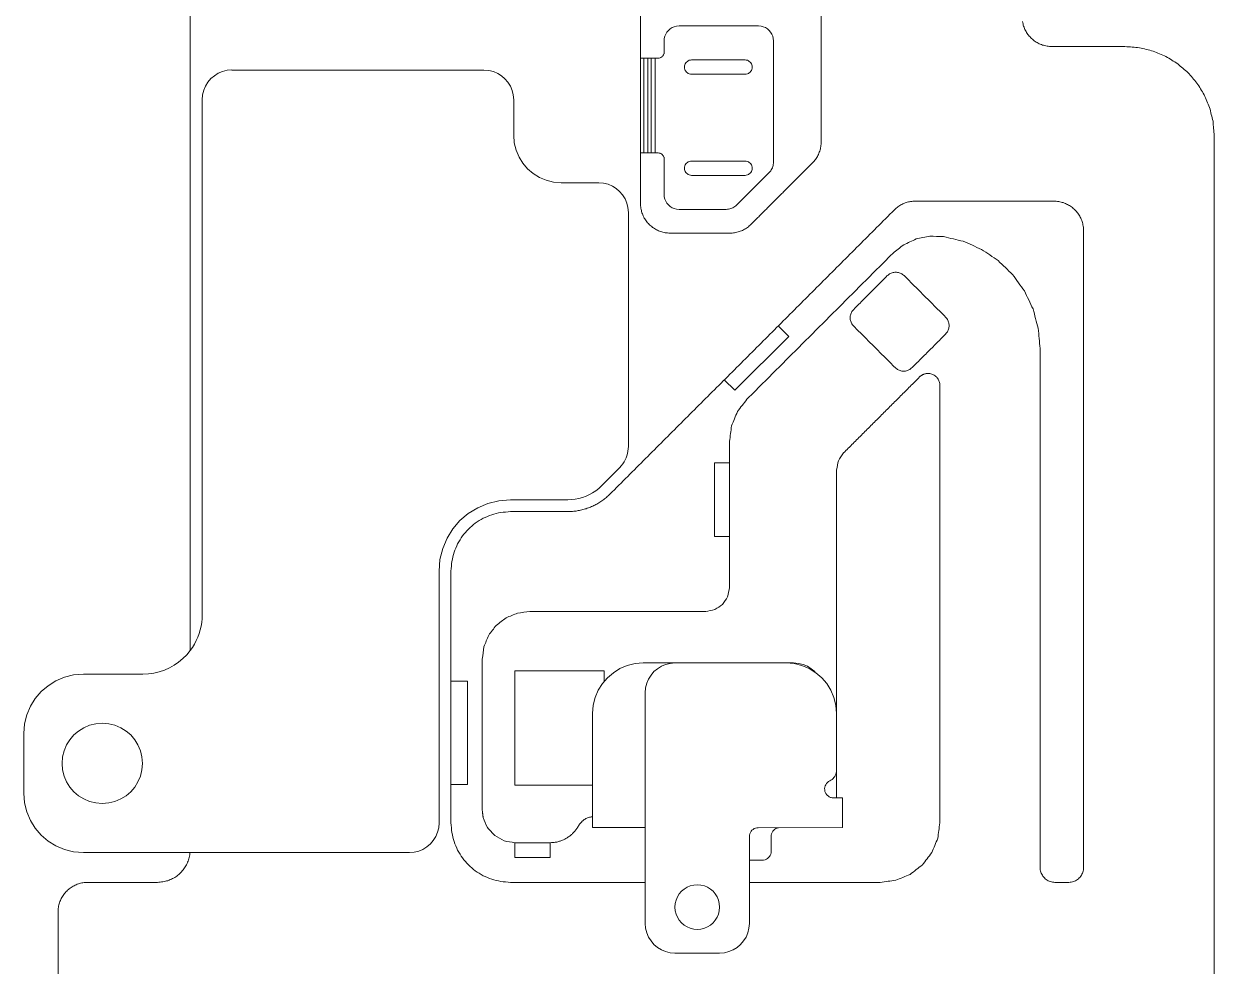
# Model space of a CAD drawing. Header units: millimetres. Extents: x 1863 to 2194, y 977 to 1295.
# Drawn here: x 2016.64 to 2036.65, y 1217.48 to 1233.33 of the extents above; entities that cross this region are included whole.
import ezdxf

# ---------------------------------------------------------------- set-up
doc = ezdxf.new("R2010")
doc.units = ezdxf.units.MM
doc.layers.add('2', color=7, linetype='Continuous', true_color=0xffffff)

msp = doc.modelspace()

# ---------------------------------------------------------------- linework, layer by layer
at = {"layer": '2', "color": 35, "linetype": 'Continuous', "lineweight": 18}
for p, q in [((2027.507, 1233.242), (2027.539, 1233.263)), ((2027.539, 1233.263), (2027.575, 1233.278)), ((2027.575, 1233.278), (2027.614, 1233.287)), ((2027.614, 1233.287), (2027.655, 1233.291)), ((2027.655, 1233.291), (2028.994, 1233.291)), ((2028.994, 1233.291), (2029.034, 1233.287)), ((2029.034, 1233.287), (2029.072, 1233.278)), ((2029.072, 1233.278), (2029.108, 1233.263)), ((2029.108, 1233.263), (2029.141, 1233.242)), ((2027.404, 1233.041), (2027.407, 1233.081)), ((2027.407, 1233.081), (2027.417, 1233.12)), ((2027.417, 1233.12), (2027.432, 1233.155)), ((2027.432, 1233.155), (2027.452, 1233.188)), ((2027.452, 1233.188), (2027.477, 1233.217)), ((2027.477, 1233.217), (2027.507, 1233.242)), ((2029.141, 1233.242), (2029.17, 1233.217)), ((2029.17, 1233.217), (2029.195, 1233.188)), ((2029.195, 1233.188), (2029.215, 1233.155)), ((2029.215, 1233.155), (2029.23, 1233.12)), ((2029.23, 1233.12), (2029.24, 1233.081)), ((2029.24, 1233.081), (2029.243, 1233.041)), ((2027.404, 1232.82), (2027.404, 1233.041)), ((2029.243, 1233.041), (2029.243, 1231.002)), ((2027.006, 1232.75), (2027.305, 1232.75)), ((2027.066, 1231.155), (2027.066, 1232.75)), ((2027.133, 1232.75), (2027.133, 1231.155)), ((2027.186, 1231.155), (2027.186, 1232.75)), ((2027.253, 1232.75), (2027.253, 1231.155)), ((2027.321, 1232.752), (2027.305, 1232.75)), ((2027.337, 1232.755), (2027.321, 1232.752)), ((2027.351, 1232.762), (2027.337, 1232.755)), ((2027.364, 1232.77), (2027.351, 1232.762)), ((2027.375, 1232.78), (2027.364, 1232.77)), ((2027.385, 1232.791), (2027.375, 1232.78)), ((2027.393, 1232.804), (2027.385, 1232.791)), ((2027.399, 1232.82), (2027.393, 1232.804)), ((2027.769, 1232.67), (2027.759, 1232.654)), ((2027.781, 1232.684), (2027.769, 1232.67)), ((2027.795, 1232.696), (2027.781, 1232.684)), ((2027.811, 1232.705), (2027.795, 1232.696)), ((2027.828, 1232.713), (2027.811, 1232.705)), ((2027.846, 1232.717), (2027.828, 1232.713)), ((2027.866, 1232.719), (2027.846, 1232.717)), ((2028.766, 1232.719), (2027.866, 1232.719)), ((2028.786, 1232.717), (2028.766, 1232.719)), ((2028.804, 1232.713), (2028.786, 1232.717)), ((2028.821, 1232.705), (2028.804, 1232.713)), ((2028.837, 1232.696), (2028.821, 1232.705)), ((2028.851, 1232.684), (2028.837, 1232.696)), ((2028.863, 1232.67), (2028.851, 1232.684)), ((2028.872, 1232.654), (2028.863, 1232.67)), ((2019.843, 1232.455), (2019.908, 1232.496)), ((2019.98, 1232.526), (2019.908, 1232.496)), ((2020.057, 1232.545), (2019.98, 1232.526)), ((2020.057, 1232.545), (2020.137, 1232.551)), ((2020.137, 1232.55), (2024.376, 1232.55)), ((2024.376, 1232.55), (2024.457, 1232.543)), ((2024.534, 1232.524), (2024.457, 1232.543)), ((2024.606, 1232.494), (2024.534, 1232.524)), ((2024.671, 1232.453), (2024.606, 1232.494)), ((2027.747, 1232.618), (2027.746, 1232.599)), ((2027.746, 1232.599), (2027.747, 1232.579)), ((2027.752, 1232.637), (2027.747, 1232.618)), ((2027.747, 1232.579), (2027.752, 1232.561)), ((2027.759, 1232.654), (2027.752, 1232.637)), ((2027.752, 1232.561), (2027.759, 1232.544)), ((2027.759, 1232.544), (2027.769, 1232.528)), ((2027.769, 1232.528), (2027.781, 1232.514)), ((2027.781, 1232.514), (2027.795, 1232.502)), ((2027.795, 1232.502), (2027.811, 1232.492)), ((2027.811, 1232.492), (2027.828, 1232.485)), ((2027.828, 1232.485), (2027.846, 1232.48)), ((2027.846, 1232.48), (2027.866, 1232.479)), ((2027.866, 1232.479), (2028.766, 1232.479)), ((2028.766, 1232.479), (2028.786, 1232.48)), ((2028.786, 1232.48), (2028.804, 1232.485)), ((2028.804, 1232.485), (2028.821, 1232.492)), ((2028.821, 1232.492), (2028.837, 1232.502)), ((2028.837, 1232.502), (2028.851, 1232.514)), ((2028.851, 1232.514), (2028.863, 1232.528)), ((2028.863, 1232.528), (2028.872, 1232.544)), ((2028.879, 1232.637), (2028.872, 1232.654)), ((2028.872, 1232.544), (2028.879, 1232.561)), ((2028.884, 1232.618), (2028.879, 1232.637)), ((2028.879, 1232.561), (2028.884, 1232.579)), ((2028.885, 1232.599), (2028.884, 1232.618)), ((2028.884, 1232.579), (2028.885, 1232.599)), ((2019.664, 1232.209), (2019.694, 1232.281)), ((2019.735, 1232.346), (2019.694, 1232.281)), ((2019.735, 1232.346), (2019.785, 1232.405)), ((2019.785, 1232.405), (2019.843, 1232.455)), ((2024.729, 1232.404), (2024.671, 1232.453)), ((2024.729, 1232.404), (2024.779, 1232.345)), ((2024.779, 1232.345), (2024.82, 1232.28)), ((2024.82, 1232.28), (2024.85, 1232.208)), ((2019.645, 1232.132), (2019.639, 1232.05)), ((2019.664, 1232.209), (2019.645, 1232.132)), ((2024.869, 1232.131), (2024.85, 1232.208)), ((2024.869, 1232.131), (2024.876, 1232.05)), ((2019.639, 1223.39), (2019.639, 1232.05)), ((2024.878, 1232.05), (2024.878, 1231.455)), ((2024.876, 1231.455), (2024.886, 1231.325)), ((2024.917, 1231.202), (2024.886, 1231.325)), ((2024.917, 1231.202), (2024.965, 1231.087)), ((2025.03, 1230.983), (2024.965, 1231.087)), ((2027.305, 1231.155), (2027.006, 1231.155)), ((2027.305, 1231.155), (2027.321, 1231.154)), ((2027.321, 1231.154), (2027.337, 1231.15)), ((2027.337, 1231.15), (2027.351, 1231.144)), ((2027.351, 1231.144), (2027.364, 1231.136)), ((2027.364, 1231.136), (2027.375, 1231.126)), ((2027.375, 1231.126), (2027.385, 1231.114)), ((2027.385, 1231.114), (2027.393, 1231.101)), ((2027.393, 1231.101), (2027.4, 1231.085)), ((2027.404, 1230.456), (2027.404, 1231.086)), ((2025.03, 1230.983), (2025.11, 1230.889)), ((2025.11, 1230.889), (2025.203, 1230.81)), ((2027.746, 1230.898), (2027.747, 1230.918)), ((2027.747, 1230.879), (2027.746, 1230.898)), ((2027.747, 1230.918), (2027.752, 1230.937)), ((2027.752, 1230.861), (2027.747, 1230.879)), ((2027.752, 1230.937), (2027.759, 1230.954)), ((2027.759, 1230.843), (2027.752, 1230.861)), ((2027.759, 1230.954), (2027.769, 1230.97)), ((2027.769, 1230.97), (2027.781, 1230.984)), ((2027.781, 1230.984), (2027.795, 1230.996)), ((2027.795, 1230.996), (2027.811, 1231.006)), ((2027.811, 1231.006), (2027.828, 1231.013)), ((2027.828, 1231.013), (2027.846, 1231.017)), ((2027.846, 1231.017), (2027.866, 1231.019)), ((2027.866, 1231.018), (2028.766, 1231.018)), ((2028.766, 1231.019), (2028.786, 1231.017)), ((2028.786, 1231.017), (2028.804, 1231.013)), ((2028.804, 1231.013), (2028.821, 1231.006)), ((2028.821, 1231.006), (2028.837, 1230.996)), ((2028.837, 1230.996), (2028.851, 1230.984)), ((2028.851, 1230.984), (2028.863, 1230.97)), ((2028.863, 1230.97), (2028.872, 1230.954)), ((2028.872, 1230.954), (2028.879, 1230.937)), ((2028.879, 1230.861), (2028.872, 1230.843)), ((2028.879, 1230.937), (2028.884, 1230.918)), ((2028.884, 1230.879), (2028.879, 1230.861)), ((2028.884, 1230.918), (2028.885, 1230.898)), ((2028.885, 1230.898), (2028.884, 1230.879)), ((2029.206, 1230.871), (2029.196, 1230.855)), ((2029.216, 1230.888), (2029.206, 1230.871)), ((2029.224, 1230.906), (2029.216, 1230.888)), ((2029.231, 1230.925), (2029.224, 1230.906)), ((2029.236, 1230.943), (2029.231, 1230.925)), ((2029.24, 1230.963), (2029.236, 1230.943)), ((2029.242, 1230.982), (2029.24, 1230.963)), ((2029.243, 1231.002), (2029.242, 1230.982)), ((2025.308, 1230.745), (2025.203, 1230.81)), ((2025.308, 1230.745), (2025.423, 1230.696)), ((2025.546, 1230.666), (2025.423, 1230.696)), ((2025.546, 1230.666), (2025.676, 1230.655)), ((2027.769, 1230.828), (2027.759, 1230.843)), ((2027.781, 1230.814), (2027.769, 1230.828)), ((2027.795, 1230.802), (2027.781, 1230.814)), ((2027.811, 1230.792), (2027.795, 1230.802)), ((2027.828, 1230.785), (2027.811, 1230.792)), ((2027.846, 1230.78), (2027.828, 1230.785)), ((2027.866, 1230.778), (2027.846, 1230.78)), ((2028.766, 1230.778), (2027.866, 1230.778)), ((2029.17, 1230.825), (2028.626, 1230.28)), ((2028.786, 1230.78), (2028.766, 1230.778)), ((2028.804, 1230.785), (2028.786, 1230.78)), ((2028.821, 1230.792), (2028.804, 1230.785)), ((2028.837, 1230.802), (2028.821, 1230.792)), ((2028.851, 1230.814), (2028.837, 1230.802)), ((2028.863, 1230.828), (2028.851, 1230.814)), ((2028.872, 1230.843), (2028.863, 1230.828)), ((2029.184, 1230.839), (2029.17, 1230.825)), ((2029.196, 1230.855), (2029.184, 1230.839)), ((2026.305, 1230.655), (2025.676, 1230.655)), ((2026.305, 1230.655), (2026.386, 1230.649)), ((2026.386, 1230.649), (2026.462, 1230.63)), ((2026.534, 1230.599), (2026.462, 1230.63)), ((2026.534, 1230.599), (2026.599, 1230.559)), ((2026.657, 1230.509), (2026.599, 1230.559)), ((2026.657, 1230.509), (2026.707, 1230.45)), ((2027.407, 1230.416), (2027.404, 1230.456)), ((2026.748, 1230.385), (2026.707, 1230.45)), ((2026.748, 1230.385), (2026.778, 1230.313)), ((2026.778, 1230.313), (2026.797, 1230.236)), ((2027.417, 1230.378), (2027.407, 1230.416)), ((2027.432, 1230.342), (2027.417, 1230.378)), ((2027.452, 1230.309), (2027.432, 1230.342)), ((2027.477, 1230.28), (2027.452, 1230.309)), ((2027.507, 1230.255), (2027.477, 1230.28)), ((2028.611, 1230.267), (2028.596, 1230.255)), ((2028.626, 1230.28), (2028.611, 1230.267)), ((2026.803, 1230.154), (2026.797, 1230.236)), ((2026.803, 1230.154), (2026.803, 1226.218)), ((2027.539, 1230.235), (2027.507, 1230.255)), ((2027.575, 1230.22), (2027.539, 1230.235)), ((2027.614, 1230.21), (2027.575, 1230.22)), ((2027.655, 1230.207), (2027.614, 1230.21)), ((2028.449, 1230.207), (2027.655, 1230.207)), ((2028.468, 1230.208), (2028.449, 1230.207)), ((2028.488, 1230.21), (2028.468, 1230.208)), ((2028.507, 1230.214), (2028.488, 1230.21)), ((2028.526, 1230.22), (2028.507, 1230.214)), ((2028.545, 1230.226), (2028.526, 1230.22)), ((2028.562, 1230.234), (2028.545, 1230.226)), ((2028.579, 1230.244), (2028.562, 1230.234)), ((2028.596, 1230.255), (2028.579, 1230.244)), ((2028.593, 1227.164), (2029.499, 1228.069)), ((2029.499, 1228.069), (2029.323, 1228.246)), ((2028.416, 1227.34), (2028.593, 1227.164)), ((2026.779, 1226.064), (2026.766, 1226.027)), ((2026.79, 1226.101), (2026.779, 1226.064)), ((2026.79, 1226.101), (2026.797, 1226.14)), ((2026.802, 1226.179), (2026.797, 1226.14)), ((2026.802, 1226.179), (2026.803, 1226.218)), ((2026.659, 1225.864), (2026.352, 1225.557)), ((2026.684, 1225.894), (2026.658, 1225.866)), ((2026.709, 1225.925), (2026.684, 1225.894)), ((2026.731, 1225.958), (2026.709, 1225.925)), ((2026.75, 1225.992), (2026.731, 1225.958)), ((2026.766, 1226.027), (2026.75, 1225.992)), ((2028.253, 1224.706), (2028.253, 1225.945)), ((2028.253, 1225.945), (2028.504, 1225.945)), ((2026.254, 1225.475), (2026.202, 1225.441)), ((2026.254, 1225.475), (2026.304, 1225.514)), ((2026.304, 1225.514), (2026.351, 1225.558)), ((2024.442, 1225.262), (2024.27, 1225.189)), ((2024.442, 1225.262), (2024.627, 1225.307)), ((2024.627, 1225.307), (2024.822, 1225.323)), ((2025.786, 1225.324), (2024.822, 1225.324)), ((2025.848, 1225.326), (2025.786, 1225.323)), ((2025.848, 1225.326), (2025.91, 1225.333)), ((2025.91, 1225.333), (2025.972, 1225.345)), ((2026.032, 1225.362), (2025.972, 1225.345)), ((2026.091, 1225.384), (2026.032, 1225.362)), ((2026.091, 1225.384), (2026.148, 1225.41)), ((2026.202, 1225.441), (2026.148, 1225.41)), ((2023.972, 1224.972), (2024.112, 1225.092)), ((2024.27, 1225.189), (2024.112, 1225.092)), ((2023.852, 1224.832), (2023.972, 1224.972)), ((2023.754, 1224.675), (2023.682, 1224.502)), ((2023.754, 1224.675), (2023.852, 1224.832)), ((2028.504, 1224.706), (2028.253, 1224.706)), ((2023.636, 1224.318), (2023.682, 1224.502)), ((2023.636, 1224.318), (2023.62, 1224.123)), ((2023.62, 1219.889), (2023.62, 1224.123)), ((2019.63, 1223.261), (2019.62, 1223.197)), ((2019.636, 1223.325), (2019.63, 1223.261)), ((2019.639, 1223.39), (2019.636, 1223.325)), ((2019.587, 1223.073), (2019.565, 1223.012)), ((2019.605, 1223.134), (2019.587, 1223.073)), ((2019.62, 1223.197), (2019.605, 1223.134)), ((2019.509, 1222.896), (2019.475, 1222.841)), ((2019.539, 1222.954), (2019.509, 1222.896)), ((2019.565, 1223.012), (2019.539, 1222.954)), ((2019.378, 1222.716), (2019.313, 1222.651)), ((2019.438, 1222.788), (2019.378, 1222.716)), ((2019.475, 1222.841), (2019.438, 1222.788)), ((2019.002, 1222.458), (2018.914, 1222.428)), ((2019.086, 1222.495), (2019.002, 1222.458)), ((2019.166, 1222.54), (2019.086, 1222.495)), ((2019.242, 1222.592), (2019.166, 1222.54)), ((2019.313, 1222.651), (2019.242, 1222.592)), ((2026.551, 1222.415), (2026.662, 1222.485)), ((2026.662, 1222.485), (2026.784, 1222.536)), ((2026.784, 1222.536), (2026.915, 1222.568)), ((2026.915, 1222.568), (2027.053, 1222.579)), ((2027.053, 1222.579), (2027.587, 1222.579)), ((2027.292, 1222.482), (2027.234, 1222.432)), ((2027.358, 1222.523), (2027.292, 1222.482)), ((2027.429, 1222.553), (2027.358, 1222.523)), ((2027.506, 1222.572), (2027.429, 1222.553)), ((2027.587, 1222.579), (2027.506, 1222.572)), ((2029.453, 1222.579), (2027.587, 1222.579)), ((2029.591, 1222.568), (2029.453, 1222.579)), ((2029.459, 1222.579), (2029.582, 1222.579)), ((2029.582, 1222.579), (2029.664, 1222.572)), ((2029.722, 1222.536), (2029.591, 1222.568)), ((2029.664, 1222.572), (2029.741, 1222.553)), ((2029.844, 1222.485), (2029.722, 1222.536)), ((2029.741, 1222.553), (2029.813, 1222.523)), ((2029.813, 1222.523), (2029.878, 1222.482)), ((2029.955, 1222.415), (2029.844, 1222.485)), ((2029.878, 1222.482), (2029.936, 1222.432)), ((2017.18, 1222.278), (2017.049, 1222.196)), ((2017.323, 1222.338), (2017.18, 1222.278)), ((2017.477, 1222.376), (2017.323, 1222.338)), ((2017.64, 1222.389), (2017.477, 1222.376)), ((2018.639, 1222.389), (2017.64, 1222.389)), ((2018.733, 1222.394), (2018.639, 1222.389)), ((2018.825, 1222.407), (2018.733, 1222.394)), ((2018.914, 1222.428), (2018.825, 1222.407)), ((2023.821, 1222.274), (2024.097, 1222.274)), ((2024.097, 1222.274), (2024.097, 1220.534)), ((2026.367, 1222.232), (2026.452, 1222.331)), ((2026.452, 1222.331), (2026.551, 1222.415)), ((2027.143, 1222.308), (2027.113, 1222.236)), ((2027.184, 1222.374), (2027.143, 1222.308)), ((2027.234, 1222.432), (2027.184, 1222.374)), ((2029.936, 1222.432), (2029.945, 1222.422)), ((2030.054, 1222.331), (2029.955, 1222.415)), ((2030.139, 1222.232), (2030.054, 1222.331)), ((2016.932, 1222.096), (2016.832, 1221.98)), ((2017.049, 1222.196), (2016.932, 1222.096)), ((2026.247, 1221.998), (2026.298, 1222.12)), ((2026.298, 1222.12), (2026.367, 1222.232)), ((2027.094, 1222.159), (2027.087, 1222.078)), ((2027.087, 1222.078), (2027.087, 1218.199)), ((2027.113, 1222.236), (2027.094, 1222.159)), ((2030.209, 1222.12), (2030.139, 1222.232)), ((2030.26, 1221.998), (2030.209, 1222.12)), ((2016.832, 1221.98), (2016.751, 1221.849)), ((2026.203, 1221.729), (2026.214, 1221.867)), ((2026.214, 1221.867), (2026.247, 1221.998)), ((2030.292, 1221.867), (2030.26, 1221.998)), ((2030.303, 1221.729), (2030.292, 1221.867)), ((2016.69, 1221.705), (2016.652, 1221.552)), ((2016.751, 1221.849), (2016.69, 1221.705)), ((2026.203, 1219.81), (2026.203, 1221.729)), ((2030.303, 1220.776), (2030.303, 1221.729)), ((2016.652, 1221.552), (2016.639, 1221.39)), ((2017.648, 1221.489), (2017.56, 1221.434)), ((2017.745, 1221.53), (2017.648, 1221.489)), ((2017.849, 1221.556), (2017.745, 1221.53)), ((2017.958, 1221.564), (2017.849, 1221.556)), ((2018.068, 1221.556), (2017.958, 1221.564)), ((2018.171, 1221.53), (2018.068, 1221.556)), ((2018.268, 1221.489), (2018.171, 1221.53)), ((2018.357, 1221.434), (2018.268, 1221.489)), ((2016.639, 1221.39), (2016.639, 1220.389)), ((2017.413, 1221.288), (2017.358, 1221.2)), ((2017.481, 1221.367), (2017.413, 1221.288)), ((2017.56, 1221.434), (2017.481, 1221.367)), ((2018.436, 1221.367), (2018.357, 1221.434)), ((2018.503, 1221.288), (2018.436, 1221.367)), ((2018.558, 1221.2), (2018.503, 1221.288)), ((2017.317, 1221.103), (2017.291, 1220.999)), ((2017.358, 1221.2), (2017.317, 1221.103)), ((2018.6, 1221.103), (2018.558, 1221.2)), ((2018.625, 1220.999), (2018.6, 1221.103)), ((2017.291, 1220.999), (2017.283, 1220.889)), ((2017.283, 1220.889), (2017.291, 1220.78)), ((2018.634, 1220.889), (2018.625, 1220.999)), ((2018.625, 1220.78), (2018.634, 1220.889)), ((2017.291, 1220.78), (2017.317, 1220.676)), ((2017.317, 1220.676), (2017.358, 1220.579)), ((2018.558, 1220.579), (2018.6, 1220.676)), ((2018.6, 1220.676), (2018.625, 1220.78)), ((2030.245, 1220.634), (2030.26, 1220.651)), ((2030.26, 1220.651), (2030.273, 1220.669)), ((2030.273, 1220.669), (2030.283, 1220.688)), ((2030.283, 1220.688), (2030.292, 1220.709)), ((2030.292, 1220.709), (2030.298, 1220.73)), ((2030.298, 1220.73), (2030.302, 1220.753)), ((2030.302, 1220.753), (2030.303, 1220.776)), ((2017.358, 1220.579), (2017.413, 1220.491)), ((2017.413, 1220.491), (2017.481, 1220.413)), ((2018.436, 1220.413), (2018.503, 1220.491)), ((2018.503, 1220.491), (2018.558, 1220.579)), ((2024.097, 1220.534), (2023.821, 1220.534)), ((2030.103, 1220.465), (2030.106, 1220.488)), ((2030.104, 1220.442), (2030.103, 1220.465)), ((2030.106, 1220.488), (2030.112, 1220.51)), ((2030.112, 1220.51), (2030.121, 1220.531)), ((2030.121, 1220.531), (2030.134, 1220.55)), ((2030.134, 1220.55), (2030.15, 1220.568)), ((2030.15, 1220.568), (2030.168, 1220.583)), ((2030.168, 1220.583), (2030.189, 1220.595)), ((2030.189, 1220.595), (2030.209, 1220.606)), ((2030.209, 1220.606), (2030.228, 1220.619)), ((2030.228, 1220.619), (2030.245, 1220.634)), ((2016.639, 1220.389), (2016.652, 1220.227)), ((2017.481, 1220.413), (2017.56, 1220.345)), ((2017.56, 1220.345), (2017.648, 1220.291)), ((2017.648, 1220.291), (2017.745, 1220.25)), ((2017.745, 1220.25), (2017.849, 1220.224)), ((2018.068, 1220.224), (2018.171, 1220.25)), ((2018.171, 1220.25), (2018.268, 1220.291)), ((2018.268, 1220.291), (2018.357, 1220.345)), ((2018.357, 1220.345), (2018.436, 1220.413)), ((2030.109, 1220.419), (2030.104, 1220.442)), ((2030.118, 1220.396), (2030.109, 1220.419)), ((2030.124, 1220.385), (2030.118, 1220.396)), ((2030.13, 1220.375), (2030.124, 1220.385)), ((2030.137, 1220.366), (2030.13, 1220.375)), ((2030.144, 1220.357), (2030.137, 1220.366)), ((2030.153, 1220.349), (2030.144, 1220.357)), ((2030.162, 1220.341), (2030.153, 1220.349)), ((2030.172, 1220.334), (2030.162, 1220.341)), ((2030.182, 1220.328), (2030.172, 1220.334)), ((2030.193, 1220.323), (2030.182, 1220.328)), ((2030.204, 1220.318), (2030.193, 1220.323)), ((2030.215, 1220.315), (2030.204, 1220.318)), ((2030.228, 1220.312), (2030.215, 1220.315)), ((2030.241, 1220.31), (2030.228, 1220.312)), ((2030.253, 1220.31), (2030.241, 1220.31)), ((2030.403, 1220.31), (2030.253, 1220.31)), ((2030.304, 1220.31), (2030.304, 1220.31)), ((2030.403, 1219.81), (2030.403, 1220.31)), ((2016.652, 1220.227), (2016.69, 1220.073)), ((2016.69, 1220.073), (2016.751, 1219.93)), ((2017.849, 1220.224), (2017.958, 1220.215)), ((2017.958, 1220.215), (2018.068, 1220.224)), ((2016.751, 1219.93), (2016.832, 1219.799)), ((2023.614, 1219.808), (2023.62, 1219.889)), ((2016.832, 1219.799), (2016.932, 1219.682)), ((2016.932, 1219.682), (2017.049, 1219.583)), ((2023.565, 1219.659), (2023.524, 1219.593)), ((2023.565, 1219.659), (2023.595, 1219.731)), ((2023.595, 1219.731), (2023.614, 1219.808)), ((2027.087, 1219.81), (2026.203, 1219.81)), ((2028.838, 1219.658), (2028.84, 1219.683)), ((2028.838, 1218.199), (2028.838, 1219.658)), ((2028.84, 1219.683), (2028.845, 1219.706)), ((2028.845, 1219.706), (2028.854, 1219.727)), ((2028.854, 1219.727), (2028.867, 1219.747)), ((2028.867, 1219.747), (2028.881, 1219.765)), ((2028.881, 1219.765), (2028.899, 1219.779)), ((2028.899, 1219.779), (2028.919, 1219.792)), ((2028.919, 1219.792), (2028.94, 1219.801)), ((2028.94, 1219.801), (2028.963, 1219.806)), ((2028.963, 1219.806), (2028.988, 1219.808)), ((2028.988, 1219.808), (2030.403, 1219.81)), ((2029.206, 1219.684), (2029.204, 1219.66)), ((2029.204, 1219.66), (2029.204, 1219.41)), ((2029.211, 1219.707), (2029.206, 1219.684)), ((2029.22, 1219.729), (2029.211, 1219.707)), ((2029.233, 1219.749), (2029.22, 1219.729)), ((2029.248, 1219.766), (2029.233, 1219.749)), ((2029.265, 1219.781), (2029.248, 1219.766)), ((2029.285, 1219.793), (2029.265, 1219.781)), ((2029.306, 1219.802), (2029.285, 1219.793)), ((2029.329, 1219.808), (2029.306, 1219.802)), ((2017.049, 1219.583), (2017.18, 1219.501)), ((2017.18, 1219.501), (2017.323, 1219.441)), ((2023.416, 1219.485), (2023.35, 1219.444)), ((2023.474, 1219.535), (2023.416, 1219.485)), ((2023.474, 1219.535), (2023.524, 1219.593)), ((2024.897, 1219.555), (2024.897, 1219.305)), ((2025.488, 1219.305), (2025.488, 1219.555)), ((2017.323, 1219.441), (2017.477, 1219.403)), ((2017.477, 1219.403), (2017.64, 1219.389)), ((2017.64, 1219.389), (2023.121, 1219.389)), ((2023.202, 1219.395), (2023.121, 1219.389)), ((2023.202, 1219.395), (2023.278, 1219.414)), ((2023.278, 1219.414), (2023.35, 1219.444)), ((2024.897, 1219.305), (2025.488, 1219.305)), ((2029.053, 1219.26), (2028.838, 1219.26)), ((2029.078, 1219.262), (2029.053, 1219.26)), ((2029.101, 1219.267), (2029.078, 1219.262)), ((2029.123, 1219.276), (2029.101, 1219.267)), ((2029.142, 1219.289), (2029.123, 1219.276)), ((2029.16, 1219.304), (2029.142, 1219.289)), ((2029.175, 1219.321), (2029.16, 1219.304)), ((2029.187, 1219.341), (2029.175, 1219.321)), ((2029.196, 1219.362), (2029.187, 1219.341)), ((2029.202, 1219.385), (2029.196, 1219.362)), ((2029.204, 1219.41), (2029.202, 1219.385)), ((2027.902, 1218.844), (2027.963, 1218.849)), ((2027.963, 1218.849), (2028.023, 1218.844)), ((2027.629, 1218.645), (2027.66, 1218.695)), ((2027.66, 1218.695), (2027.697, 1218.739)), ((2027.697, 1218.739), (2027.741, 1218.776)), ((2027.741, 1218.776), (2027.79, 1218.807)), ((2027.79, 1218.807), (2027.844, 1218.83)), ((2027.844, 1218.83), (2027.902, 1218.844)), ((2028.023, 1218.844), (2028.081, 1218.83)), ((2028.081, 1218.83), (2028.135, 1218.807)), ((2028.135, 1218.807), (2028.184, 1218.776)), ((2028.184, 1218.776), (2028.227, 1218.739)), ((2028.227, 1218.739), (2028.265, 1218.695)), ((2028.265, 1218.695), (2028.295, 1218.645)), ((2027.587, 1218.473), (2027.592, 1218.534)), ((2027.592, 1218.412), (2027.587, 1218.473)), ((2027.592, 1218.534), (2027.606, 1218.591)), ((2027.606, 1218.591), (2027.629, 1218.645)), ((2028.295, 1218.645), (2028.318, 1218.591)), ((2028.318, 1218.591), (2028.332, 1218.534)), ((2028.332, 1218.534), (2028.337, 1218.473)), ((2028.337, 1218.473), (2028.332, 1218.412)), ((2027.606, 1218.355), (2027.592, 1218.412)), ((2027.629, 1218.301), (2027.606, 1218.355)), ((2027.66, 1218.252), (2027.629, 1218.301)), ((2027.697, 1218.208), (2027.66, 1218.252)), ((2028.265, 1218.252), (2028.227, 1218.208)), ((2028.295, 1218.301), (2028.265, 1218.252)), ((2028.318, 1218.355), (2028.295, 1218.301)), ((2028.332, 1218.412), (2028.318, 1218.355)), ((2027.087, 1218.199), (2027.094, 1218.118)), ((2027.094, 1218.118), (2027.113, 1218.041)), ((2027.741, 1218.17), (2027.697, 1218.208)), ((2027.79, 1218.14), (2027.741, 1218.17)), ((2027.844, 1218.117), (2027.79, 1218.14)), ((2027.902, 1218.102), (2027.844, 1218.117)), ((2027.963, 1218.097), (2027.902, 1218.102)), ((2028.023, 1218.102), (2027.963, 1218.097)), ((2028.081, 1218.117), (2028.023, 1218.102)), ((2028.135, 1218.14), (2028.081, 1218.117)), ((2028.184, 1218.17), (2028.135, 1218.14)), ((2028.227, 1218.208), (2028.184, 1218.17)), ((2028.812, 1218.041), (2028.831, 1218.118)), ((2028.831, 1218.118), (2028.838, 1218.199)), ((2027.113, 1218.041), (2027.143, 1217.969)), ((2027.143, 1217.969), (2027.184, 1217.903)), ((2027.184, 1217.903), (2027.234, 1217.845)), ((2028.691, 1217.845), (2028.741, 1217.903)), ((2028.741, 1217.903), (2028.782, 1217.969)), ((2028.782, 1217.969), (2028.812, 1218.041)), ((2027.234, 1217.845), (2027.292, 1217.795)), ((2027.292, 1217.795), (2027.358, 1217.754)), ((2027.358, 1217.754), (2027.429, 1217.724)), ((2027.429, 1217.724), (2027.506, 1217.705)), ((2027.506, 1217.705), (2027.587, 1217.699)), ((2027.587, 1217.699), (2028.337, 1217.699)), ((2028.337, 1217.699), (2028.418, 1217.705)), ((2028.418, 1217.705), (2028.495, 1217.724)), ((2028.495, 1217.724), (2028.567, 1217.754)), ((2028.567, 1217.754), (2028.633, 1217.795)), ((2028.633, 1217.795), (2028.691, 1217.845))]:
    msp.add_line(p, q, dxfattribs=at)
for points, degree in [([(2019.437, 1236.521), (2019.437, 1222.787)], 1), ([(2027.006, 1235.016), (2027.006, 1230.307)], 1), ([(2030.044, 1231.341), (2030.044, 1235.016)], 1), ([(2033.448, 1233.287), (2033.442, 1233.313), (2033.436, 1233.338), (2033.429, 1233.364)], 3), ([(2033.479, 1233.215), (2033.468, 1233.239), (2033.458, 1233.263), (2033.448, 1233.287)], 3), ([(2033.519, 1233.15), (2033.506, 1233.172), (2033.492, 1233.193), (2033.479, 1233.215)], 3), ([(2033.569, 1233.091), (2033.553, 1233.111), (2033.536, 1233.13), (2033.519, 1233.15)], 3), ([(2033.628, 1233.041), (2033.608, 1233.058), (2033.589, 1233.075), (2033.569, 1233.091)], 3), ([(2033.693, 1233.001), (2033.671, 1233.014), (2033.649, 1233.028), (2033.628, 1233.041)], 3), ([(2033.765, 1232.97), (2033.741, 1232.98), (2033.717, 1232.99), (2033.693, 1233.001)], 3), ([(2033.842, 1232.951), (2033.816, 1232.958), (2033.791, 1232.964), (2033.765, 1232.97)], 3), ([(2033.923, 1232.945), (2033.896, 1232.947), (2033.869, 1232.949), (2033.842, 1232.951)], 3), ([(2035.153, 1232.945), (2033.923, 1232.945)], 1), ([(2035.396, 1232.925), (2035.315, 1232.932), (2035.234, 1232.938), (2035.153, 1232.945)], 3), ([(2035.627, 1232.868), (2035.55, 1232.887), (2035.473, 1232.906), (2035.396, 1232.925)], 3), ([(2035.842, 1232.777), (2035.77, 1232.808), (2035.699, 1232.838), (2035.627, 1232.868)], 3), ([(2036.039, 1232.655), (2035.973, 1232.696), (2035.908, 1232.737), (2035.842, 1232.777)], 3), ([(2036.214, 1232.505), (2036.155, 1232.555), (2036.097, 1232.605), (2036.039, 1232.655)], 3), ([(2036.363, 1232.331), (2036.313, 1232.389), (2036.264, 1232.447), (2036.214, 1232.505)], 3), ([(2036.485, 1232.134), (2036.445, 1232.2), (2036.404, 1232.265), (2036.363, 1232.331)], 3), ([(2036.576, 1231.919), (2036.546, 1231.991), (2036.516, 1232.063), (2036.485, 1232.134)], 3), ([(2036.633, 1231.688), (2036.614, 1231.765), (2036.595, 1231.842), (2036.576, 1231.919)], 3), ([(2036.653, 1231.445), (2036.646, 1231.526), (2036.64, 1231.607), (2036.633, 1231.688)], 3), ([(2030.031, 1231.224), (2030.033, 1231.237), (2030.036, 1231.249), (2030.038, 1231.262)], 3), ([(2030.038, 1231.262), (2030.04, 1231.275), (2030.041, 1231.288), (2030.043, 1231.301)], 3), ([(2030.043, 1231.301), (2030.043, 1231.314), (2030.044, 1231.328), (2030.044, 1231.341)], 3), ([(2036.653, 1215.052), (2036.653, 1231.445)], 1), ([(2029.95, 1231.047), (2029.957, 1231.058), (2029.964, 1231.069), (2029.972, 1231.08)], 3), ([(2029.972, 1231.08), (2029.978, 1231.091), (2029.984, 1231.103), (2029.991, 1231.114)], 3), ([(2029.991, 1231.114), (2029.996, 1231.126), (2030.001, 1231.138), (2030.007, 1231.15)], 3), ([(2030.007, 1231.15), (2030.011, 1231.162), (2030.016, 1231.174), (2030.02, 1231.186)], 3), ([(2030.02, 1231.186), (2030.024, 1231.199), (2030.027, 1231.211), (2030.031, 1231.224)], 3), ([(2028.865, 1229.954), (2029.898, 1230.988)], 1), ([(2029.898, 1230.988), (2029.907, 1230.997), (2029.916, 1231.007), (2029.925, 1231.017)], 3), ([(2029.925, 1231.017), (2029.933, 1231.027), (2029.942, 1231.037), (2029.95, 1231.047)], 3), ([(2027.006, 1230.307), (2027.008, 1230.28), (2027.01, 1230.253), (2027.012, 1230.226)], 3), ([(2031.368, 1230.272), (2031.357, 1230.264), (2031.346, 1230.257), (2031.335, 1230.25)], 3), ([(2031.402, 1230.291), (2031.39, 1230.284), (2031.379, 1230.278), (2031.368, 1230.272)], 3), ([(2031.437, 1230.307), (2031.425, 1230.302), (2031.413, 1230.296), (2031.402, 1230.291)], 3), ([(2031.473, 1230.321), (2031.461, 1230.316), (2031.449, 1230.312), (2031.437, 1230.307)], 3), ([(2031.511, 1230.331), (2031.498, 1230.328), (2031.486, 1230.324), (2031.473, 1230.321)], 3), ([(2031.549, 1230.339), (2031.536, 1230.336), (2031.524, 1230.334), (2031.511, 1230.331)], 3), ([(2031.588, 1230.344), (2031.575, 1230.342), (2031.562, 1230.341), (2031.549, 1230.339)], 3), ([(2031.628, 1230.345), (2031.615, 1230.345), (2031.601, 1230.344), (2031.588, 1230.344)], 3), ([(2033.958, 1230.345), (2031.628, 1230.345)], 1), ([(2034.039, 1230.339), (2034.012, 1230.341), (2033.985, 1230.343), (2033.958, 1230.345)], 3), ([(2034.116, 1230.32), (2034.09, 1230.326), (2034.065, 1230.332), (2034.039, 1230.339)], 3), ([(2034.188, 1230.289), (2034.164, 1230.299), (2034.14, 1230.31), (2034.116, 1230.32)], 3), ([(2034.253, 1230.249), (2034.231, 1230.262), (2034.209, 1230.276), (2034.188, 1230.289)], 3), ([(2031.275, 1230.198), (2026.493, 1225.417)], 1), ([(2027.012, 1230.226), (2027.018, 1230.2), (2027.025, 1230.175), (2027.031, 1230.149)], 3), ([(2027.031, 1230.149), (2027.041, 1230.125), (2027.051, 1230.101), (2027.061, 1230.077)], 3), ([(2027.061, 1230.077), (2027.075, 1230.056), (2027.088, 1230.034), (2027.102, 1230.012)], 3), ([(2031.304, 1230.225), (2031.295, 1230.216), (2031.285, 1230.207), (2031.275, 1230.198)], 3), ([(2031.335, 1230.25), (2031.325, 1230.242), (2031.315, 1230.233), (2031.304, 1230.225)], 3), ([(2034.311, 1230.199), (2034.292, 1230.215), (2034.273, 1230.232), (2034.253, 1230.249)], 3), ([(2034.362, 1230.14), (2034.345, 1230.16), (2034.328, 1230.179), (2034.311, 1230.199)], 3), ([(2034.402, 1230.075), (2034.389, 1230.097), (2034.375, 1230.118), (2034.362, 1230.14)], 3), ([(2034.433, 1230.003), (2034.422, 1230.027), (2034.412, 1230.051), (2034.402, 1230.075)], 3), ([(2027.102, 1230.012), (2027.118, 1229.992), (2027.135, 1229.973), (2027.152, 1229.954)], 3), ([(2027.152, 1229.954), (2027.171, 1229.937), (2027.19, 1229.92), (2027.21, 1229.904)], 3), ([(2027.21, 1229.904), (2027.231, 1229.89), (2027.253, 1229.877), (2027.275, 1229.863)], 3), ([(2027.275, 1229.863), (2027.299, 1229.853), (2027.323, 1229.843), (2027.347, 1229.833)], 3), ([(2028.703, 1229.845), (2028.715, 1229.851), (2028.726, 1229.856), (2028.738, 1229.861)], 3), ([(2028.738, 1229.861), (2028.75, 1229.868), (2028.761, 1229.874), (2028.772, 1229.88)], 3), ([(2028.772, 1229.88), (2028.783, 1229.888), (2028.794, 1229.895), (2028.805, 1229.902)], 3), ([(2028.805, 1229.902), (2028.815, 1229.91), (2028.826, 1229.918), (2028.836, 1229.927)], 3), ([(2028.836, 1229.927), (2028.846, 1229.936), (2028.855, 1229.945), (2028.865, 1229.954)], 3), ([(2034.452, 1229.926), (2034.445, 1229.952), (2034.439, 1229.977), (2034.433, 1230.003)], 3), ([(2034.458, 1229.845), (2034.456, 1229.872), (2034.454, 1229.899), (2034.452, 1229.926)], 3), ([(2027.347, 1229.833), (2027.372, 1229.826), (2027.398, 1229.82), (2027.423, 1229.814)], 3), ([(2027.423, 1229.814), (2027.45, 1229.812), (2027.477, 1229.809), (2027.504, 1229.807)], 3), ([(2027.504, 1229.807), (2028.511, 1229.807)], 1), ([(2028.511, 1229.807), (2028.524, 1229.808), (2028.537, 1229.808), (2028.551, 1229.809)], 3), ([(2028.551, 1229.809), (2028.564, 1229.81), (2028.577, 1229.812), (2028.59, 1229.813)], 3), ([(2028.59, 1229.813), (2028.603, 1229.816), (2028.616, 1229.819), (2028.628, 1229.821)], 3), ([(2028.628, 1229.821), (2028.641, 1229.825), (2028.654, 1229.828), (2028.666, 1229.832)], 3), ([(2028.666, 1229.832), (2028.678, 1229.836), (2028.691, 1229.841), (2028.703, 1229.845)], 3), ([(2031.432, 1229.61), (2031.502, 1229.643), (2031.573, 1229.676), (2031.643, 1229.709)], 3), ([(2031.643, 1229.709), (2031.719, 1229.725), (2031.795, 1229.74), (2031.87, 1229.756)], 3), ([(2031.87, 1229.756), (2031.948, 1229.753), (2032.025, 1229.751), (2032.103, 1229.749)], 3), ([(2032.103, 1229.749), (2032.212, 1229.722), (2032.322, 1229.696), (2032.432, 1229.67)], 3), ([(2032.432, 1229.67), (2032.535, 1229.625), (2032.638, 1229.579), (2032.741, 1229.534)], 3), ([(2034.458, 1219.139), (2034.458, 1229.845)], 1), ([(2028.796, 1227.013), (2031.25, 1229.467)], 1), ([(2031.25, 1229.467), (2031.31, 1229.515), (2031.371, 1229.563), (2031.432, 1229.61)], 3), ([(2032.741, 1229.534), (2032.834, 1229.471), (2032.928, 1229.408), (2033.021, 1229.345)], 3), ([(2033.021, 1229.345), (2033.102, 1229.267), (2033.183, 1229.189), (2033.263, 1229.111)], 3), ([(2031.157, 1229.092), (2030.592, 1228.525)], 1), ([(2031.182, 1229.113), (2031.173, 1229.106), (2031.165, 1229.099), (2031.157, 1229.092)], 3), ([(2031.209, 1229.129), (2031.2, 1229.123), (2031.191, 1229.118), (2031.182, 1229.113)], 3), ([(2031.238, 1229.14), (2031.228, 1229.137), (2031.219, 1229.133), (2031.209, 1229.129)], 3), ([(2031.268, 1229.147), (2031.258, 1229.145), (2031.248, 1229.143), (2031.238, 1229.14)], 3), ([(2031.299, 1229.15), (2031.289, 1229.149), (2031.278, 1229.148), (2031.268, 1229.147)], 3), ([(2031.329, 1229.147), (2031.319, 1229.148), (2031.309, 1229.149), (2031.299, 1229.15)], 3), ([(2031.359, 1229.14), (2031.349, 1229.143), (2031.339, 1229.145), (2031.329, 1229.147)], 3), ([(2031.388, 1229.129), (2031.379, 1229.133), (2031.369, 1229.137), (2031.359, 1229.14)], 3), ([(2031.415, 1229.113), (2031.406, 1229.118), (2031.397, 1229.123), (2031.388, 1229.129)], 3), ([(2031.44, 1229.092), (2031.432, 1229.099), (2031.423, 1229.106), (2031.415, 1229.113)], 3), ([(2032.138, 1228.394), (2031.44, 1229.092)], 1), ([(2033.263, 1229.111), (2033.329, 1229.019), (2033.395, 1228.928), (2033.461, 1228.836)], 3), ([(2033.461, 1228.836), (2033.51, 1228.735), (2033.558, 1228.633), (2033.607, 1228.532)], 3), ([(2030.554, 1228.474), (2030.55, 1228.464), (2030.546, 1228.455), (2030.542, 1228.445)], 3), ([(2030.571, 1228.501), (2030.565, 1228.492), (2030.559, 1228.483), (2030.554, 1228.474)], 3), ([(2030.592, 1228.525), (2030.585, 1228.517), (2030.578, 1228.509), (2030.571, 1228.501)], 3), ([(2033.607, 1228.532), (2033.636, 1228.423), (2033.666, 1228.314), (2033.696, 1228.206)], 3), ([(2030.535, 1228.415), (2030.534, 1228.405), (2030.533, 1228.395), (2030.533, 1228.384)], 3), ([(2030.533, 1228.384), (2030.533, 1228.374), (2030.534, 1228.364), (2030.535, 1228.354)], 3), ([(2030.542, 1228.445), (2030.54, 1228.435), (2030.537, 1228.425), (2030.535, 1228.415)], 3), ([(2030.535, 1228.354), (2030.537, 1228.344), (2030.54, 1228.334), (2030.542, 1228.324)], 3), ([(2030.542, 1228.324), (2030.546, 1228.314), (2030.55, 1228.304), (2030.554, 1228.295)], 3), ([(2030.554, 1228.295), (2030.559, 1228.285), (2030.565, 1228.276), (2030.571, 1228.267)], 3), ([(2030.571, 1228.267), (2030.578, 1228.259), (2030.585, 1228.251), (2030.592, 1228.242)], 3), ([(2032.159, 1228.369), (2032.152, 1228.377), (2032.145, 1228.385), (2032.138, 1228.394)], 3), ([(2032.176, 1228.341), (2032.17, 1228.351), (2032.165, 1228.36), (2032.159, 1228.369)], 3), ([(2032.187, 1228.312), (2032.183, 1228.322), (2032.179, 1228.332), (2032.176, 1228.341)], 3), ([(2032.194, 1228.282), (2032.192, 1228.292), (2032.19, 1228.302), (2032.187, 1228.312)], 3), ([(2032.197, 1228.252), (2032.196, 1228.262), (2032.195, 1228.272), (2032.194, 1228.282)], 3), ([(2030.592, 1228.242), (2031.29, 1227.545)], 1), ([(2031.573, 1227.545), (2032.138, 1228.109)], 1), ([(2032.138, 1228.109), (2032.145, 1228.118), (2032.152, 1228.126), (2032.159, 1228.134)], 3), ([(2032.159, 1228.134), (2032.165, 1228.143), (2032.17, 1228.153), (2032.176, 1228.162)], 3), ([(2032.176, 1228.162), (2032.179, 1228.171), (2032.183, 1228.181), (2032.187, 1228.191)], 3), ([(2032.187, 1228.191), (2032.19, 1228.201), (2032.192, 1228.211), (2032.194, 1228.221)], 3), ([(2032.194, 1228.221), (2032.195, 1228.231), (2032.196, 1228.241), (2032.197, 1228.252)], 3), ([(2033.696, 1228.206), (2033.706, 1228.093), (2033.716, 1227.981), (2033.725, 1227.869)], 3), ([(2033.725, 1227.869), (2033.725, 1219.139)], 1), ([(2031.29, 1227.545), (2031.298, 1227.537), (2031.306, 1227.53), (2031.315, 1227.523)], 3), ([(2031.315, 1227.523), (2031.324, 1227.518), (2031.333, 1227.512), (2031.342, 1227.507)], 3), ([(2031.342, 1227.507), (2031.351, 1227.503), (2031.361, 1227.499), (2031.371, 1227.495)], 3), ([(2031.371, 1227.495), (2031.381, 1227.493), (2031.391, 1227.49), (2031.401, 1227.488)], 3), ([(2031.401, 1227.488), (2031.411, 1227.487), (2031.421, 1227.487), (2031.431, 1227.486)], 3), ([(2031.431, 1227.486), (2031.441, 1227.487), (2031.452, 1227.487), (2031.462, 1227.488)], 3), ([(2031.462, 1227.488), (2031.472, 1227.49), (2031.482, 1227.493), (2031.492, 1227.495)], 3), ([(2031.492, 1227.495), (2031.501, 1227.499), (2031.511, 1227.503), (2031.521, 1227.507)], 3), ([(2031.521, 1227.507), (2031.53, 1227.512), (2031.539, 1227.518), (2031.548, 1227.523)], 3), ([(2031.548, 1227.523), (2031.556, 1227.53), (2031.564, 1227.537), (2031.573, 1227.545)], 3), ([(2031.7, 1227.388), (2030.421, 1226.11)], 1), ([(2031.711, 1227.399), (2031.707, 1227.395), (2031.703, 1227.392), (2031.7, 1227.388)], 3), ([(2031.723, 1227.409), (2031.719, 1227.405), (2031.715, 1227.402), (2031.711, 1227.399)], 3), ([(2031.736, 1227.417), (2031.732, 1227.414), (2031.728, 1227.411), (2031.723, 1227.409)], 3), ([(2031.75, 1227.425), (2031.745, 1227.422), (2031.741, 1227.42), (2031.736, 1227.417)], 3), ([(2031.764, 1227.431), (2031.759, 1227.429), (2031.754, 1227.427), (2031.75, 1227.425)], 3), ([(2031.778, 1227.437), (2031.774, 1227.435), (2031.769, 1227.433), (2031.764, 1227.431)], 3), ([(2031.793, 1227.441), (2031.788, 1227.44), (2031.783, 1227.438), (2031.778, 1227.437)], 3), ([(2031.809, 1227.444), (2031.804, 1227.443), (2031.798, 1227.442), (2031.793, 1227.441)], 3), ([(2031.824, 1227.446), (2031.819, 1227.446), (2031.814, 1227.445), (2031.809, 1227.444)], 3), ([(2031.84, 1227.447), (2031.835, 1227.447), (2031.829, 1227.446), (2031.824, 1227.446)], 3), ([(2031.873, 1227.444), (2031.862, 1227.445), (2031.851, 1227.446), (2031.84, 1227.447)], 3), ([(2031.904, 1227.437), (2031.893, 1227.439), (2031.883, 1227.442), (2031.873, 1227.444)], 3), ([(2031.933, 1227.425), (2031.923, 1227.429), (2031.913, 1227.433), (2031.904, 1227.437)], 3), ([(2031.959, 1227.408), (2031.95, 1227.414), (2031.941, 1227.419), (2031.933, 1227.425)], 3), ([(2031.982, 1227.388), (2031.974, 1227.395), (2031.967, 1227.402), (2031.959, 1227.408)], 3), ([(2032.002, 1227.365), (2031.995, 1227.373), (2031.989, 1227.38), (2031.982, 1227.388)], 3), ([(2032.018, 1227.339), (2032.013, 1227.348), (2032.008, 1227.356), (2032.002, 1227.365)], 3), ([(2032.03, 1227.31), (2032.026, 1227.32), (2032.022, 1227.329), (2032.018, 1227.339)], 3), ([(2032.038, 1227.279), (2032.035, 1227.29), (2032.033, 1227.3), (2032.03, 1227.31)], 3), ([(2032.041, 1227.247), (2032.04, 1227.258), (2032.039, 1227.269), (2032.038, 1227.279)], 3), ([(2032.038, 1225.619), (2032.041, 1227.247)], 1), ([(2028.638, 1226.806), (2028.69, 1226.875), (2028.743, 1226.944), (2028.796, 1227.013)], 3), ([(2028.538, 1226.565), (2028.571, 1226.645), (2028.604, 1226.726), (2028.638, 1226.806)], 3), ([(2028.504, 1226.306), (2028.515, 1226.392), (2028.526, 1226.479), (2028.538, 1226.565)], 3), ([(2028.504, 1223.845), (2028.504, 1226.306)], 1), ([(2030.421, 1226.11), (2030.392, 1226.066), (2030.363, 1226.023), (2030.334, 1225.98)], 3), ([(2030.334, 1225.98), (2030.324, 1225.929), (2030.314, 1225.878), (2030.304, 1225.826)], 3), ([(2030.304, 1225.826), (2030.304, 1220.31)], 1), ([(2032.038, 1219.889), (2032.038, 1225.619)], 1), ([(2026.308, 1225.271), (2026.285, 1225.258), (2026.262, 1225.245), (2026.239, 1225.232)], 3), ([(2026.373, 1225.314), (2026.351, 1225.3), (2026.329, 1225.285), (2026.308, 1225.271)], 3), ([(2026.435, 1225.363), (2026.414, 1225.347), (2026.393, 1225.33), (2026.373, 1225.314)], 3), ([(2026.493, 1225.417), (2026.474, 1225.399), (2026.454, 1225.381), (2026.435, 1225.363)], 3), ([(2024.505, 1225.072), (2024.457, 1225.052), (2024.409, 1225.032), (2024.361, 1225.012)], 3), ([(2024.659, 1225.11), (2024.608, 1225.098), (2024.556, 1225.085), (2024.505, 1225.072)], 3), ([(2024.821, 1225.123), (2024.767, 1225.119), (2024.713, 1225.115), (2024.659, 1225.11)], 3), ([(2025.786, 1225.123), (2024.821, 1225.123)], 1), ([(2025.865, 1225.127), (2025.838, 1225.126), (2025.812, 1225.124), (2025.786, 1225.123)], 3), ([(2025.943, 1225.136), (2025.917, 1225.133), (2025.891, 1225.13), (2025.865, 1225.127)], 3), ([(2026.02, 1225.151), (2025.994, 1225.146), (2025.968, 1225.141), (2025.943, 1225.136)], 3), ([(2026.095, 1225.173), (2026.07, 1225.166), (2026.045, 1225.158), (2026.02, 1225.151)], 3), ([(2026.168, 1225.2), (2026.144, 1225.191), (2026.119, 1225.182), (2026.095, 1225.173)], 3), ([(2026.239, 1225.232), (2026.216, 1225.222), (2026.192, 1225.211), (2026.168, 1225.2)], 3), ([(2024.23, 1224.931), (2024.192, 1224.897), (2024.153, 1224.864), (2024.114, 1224.831)], 3), ([(2024.361, 1225.012), (2024.318, 1224.985), (2024.274, 1224.958), (2024.23, 1224.931)], 3), ([(2024.014, 1224.714), (2023.987, 1224.67), (2023.96, 1224.627), (2023.933, 1224.583)], 3), ([(2024.114, 1224.831), (2024.081, 1224.792), (2024.047, 1224.753), (2024.014, 1224.714)], 3), ([(2023.933, 1224.583), (2023.913, 1224.535), (2023.892, 1224.487), (2023.872, 1224.44)], 3), ([(2023.834, 1224.286), (2023.83, 1224.232), (2023.826, 1224.178), (2023.821, 1224.124)], 3), ([(2023.872, 1224.44), (2023.86, 1224.388), (2023.847, 1224.337), (2023.834, 1224.286)], 3), ([(2023.821, 1224.124), (2023.821, 1219.889)], 1), ([(2028.386, 1223.562), (2028.415, 1223.605), (2028.444, 1223.648), (2028.472, 1223.691)], 3), ([(2028.472, 1223.691), (2028.483, 1223.742), (2028.493, 1223.794), (2028.504, 1223.845)], 3), ([(2028.103, 1223.444), (2028.154, 1223.455), (2028.206, 1223.465), (2028.257, 1223.476)], 3), ([(2028.257, 1223.476), (2028.3, 1223.504), (2028.343, 1223.533), (2028.386, 1223.562)], 3), ([(2024.581, 1223.211), (2024.637, 1223.253), (2024.692, 1223.295), (2024.747, 1223.337)], 3), ([(2024.747, 1223.337), (2024.812, 1223.364), (2024.876, 1223.39), (2024.941, 1223.417)], 3), ([(2024.941, 1223.417), (2025.009, 1223.426), (2025.078, 1223.435), (2025.147, 1223.444)], 3), ([(2025.147, 1223.444), (2028.103, 1223.444)], 1), ([(2024.455, 1223.045), (2024.497, 1223.1), (2024.539, 1223.155), (2024.581, 1223.211)], 3), ([(2024.347, 1222.644), (2024.356, 1222.714), (2024.366, 1222.783), (2024.375, 1222.852)], 3), ([(2024.375, 1222.852), (2024.402, 1222.916), (2024.428, 1222.98), (2024.455, 1223.045)], 3), ([(2024.347, 1220.104), (2024.347, 1222.644)], 1), ([(2024.897, 1222.444), (2026.397, 1222.444)], 1), ([(2024.897, 1220.523), (2024.897, 1222.444)], 1), ([(2026.397, 1222.444), (2026.397, 1222.267)], 1), ([(2026.203, 1220.523), (2024.897, 1220.523)], 1), ([(2024.362, 1219.979), (2024.347, 1220.104)], 1), ([(2023.821, 1219.889), (2023.826, 1219.835), (2023.83, 1219.781), (2023.834, 1219.727)], 3), ([(2024.433, 1219.81), (2024.409, 1219.866), (2024.386, 1219.923), (2024.362, 1219.979)], 3), ([(2025.983, 1219.867), (2025.977, 1219.858), (2025.971, 1219.849), (2025.966, 1219.839)], 3), ([(2026.003, 1219.892), (2025.996, 1219.884), (2025.989, 1219.875), (2025.983, 1219.867)], 3), ([(2026.025, 1219.915), (2026.017, 1219.907), (2026.01, 1219.9), (2026.003, 1219.892)], 3), ([(2026.049, 1219.935), (2026.041, 1219.928), (2026.033, 1219.922), (2026.025, 1219.915)], 3), ([(2026.076, 1219.953), (2026.067, 1219.947), (2026.058, 1219.941), (2026.049, 1219.935)], 3), ([(2026.104, 1219.967), (2026.094, 1219.962), (2026.085, 1219.958), (2026.076, 1219.953)], 3), ([(2026.133, 1219.979), (2026.123, 1219.975), (2026.114, 1219.971), (2026.104, 1219.967)], 3), ([(2026.164, 1219.987), (2026.154, 1219.985), (2026.143, 1219.982), (2026.133, 1219.979)], 3), ([(2026.196, 1219.993), (2026.185, 1219.991), (2026.174, 1219.989), (2026.164, 1219.987)], 3), ([(2026.203, 1219.993), (2026.201, 1219.993), (2026.198, 1219.993), (2026.196, 1219.993)], 3), ([(2032.006, 1219.63), (2032.017, 1219.716), (2032.028, 1219.802), (2032.038, 1219.889)], 3), ([(2023.834, 1219.727), (2023.847, 1219.675), (2023.86, 1219.624), (2023.872, 1219.573)], 3), ([(2024.556, 1219.674), (2024.515, 1219.719), (2024.474, 1219.764), (2024.433, 1219.81)], 3), ([(2024.716, 1219.585), (2024.663, 1219.615), (2024.609, 1219.644), (2024.556, 1219.674)], 3), ([(2025.811, 1219.663), (2025.795, 1219.652), (2025.779, 1219.642), (2025.763, 1219.631)], 3), ([(2025.856, 1219.7), (2025.841, 1219.688), (2025.826, 1219.676), (2025.811, 1219.663)], 3), ([(2025.897, 1219.742), (2025.884, 1219.728), (2025.87, 1219.714), (2025.856, 1219.7)], 3), ([(2025.934, 1219.789), (2025.922, 1219.773), (2025.91, 1219.758), (2025.897, 1219.742)], 3), ([(2025.966, 1219.839), (2025.955, 1219.822), (2025.945, 1219.806), (2025.934, 1219.789)], 3), ([(2023.872, 1219.573), (2023.892, 1219.525), (2023.913, 1219.477), (2023.933, 1219.429)], 3), ([(2024.897, 1219.555), (2024.837, 1219.565), (2024.776, 1219.575), (2024.716, 1219.585)], 3), ([(2025.483, 1219.555), (2024.897, 1219.555)], 1), ([(2025.542, 1219.558), (2025.523, 1219.557), (2025.503, 1219.556), (2025.483, 1219.555)], 3), ([(2025.601, 1219.567), (2025.581, 1219.564), (2025.562, 1219.561), (2025.542, 1219.558)], 3), ([(2025.657, 1219.583), (2025.638, 1219.578), (2025.62, 1219.573), (2025.601, 1219.567)], 3), ([(2025.711, 1219.604), (2025.693, 1219.597), (2025.675, 1219.59), (2025.657, 1219.583)], 3), ([(2025.763, 1219.631), (2025.746, 1219.622), (2025.729, 1219.613), (2025.711, 1219.604)], 3), ([(2031.905, 1219.389), (2031.939, 1219.469), (2031.972, 1219.55), (2032.006, 1219.63)], 3), ([(2019.409, 1219.265), (2019.398, 1219.239), (2019.387, 1219.212), (2019.376, 1219.186)], 3), ([(2019.43, 1219.35), (2019.423, 1219.321), (2019.416, 1219.293), (2019.409, 1219.265)], 3), ([(2019.433, 1219.389), (2019.432, 1219.376), (2019.431, 1219.363), (2019.43, 1219.35)], 3), ([(2023.933, 1219.429), (2023.96, 1219.386), (2023.987, 1219.342), (2024.014, 1219.299)], 3), ([(2024.014, 1219.299), (2024.047, 1219.26), (2024.081, 1219.221), (2024.114, 1219.182)], 3), ([(2031.746, 1219.182), (2031.799, 1219.251), (2031.852, 1219.32), (2031.905, 1219.389)], 3), ([(2019.276, 1219.05), (2019.255, 1219.032), (2019.234, 1219.014), (2019.212, 1218.995)], 3), ([(2019.331, 1219.114), (2019.313, 1219.093), (2019.295, 1219.071), (2019.276, 1219.05)], 3), ([(2019.376, 1219.186), (2019.361, 1219.162), (2019.346, 1219.138), (2019.331, 1219.114)], 3), ([(2024.114, 1219.182), (2024.153, 1219.149), (2024.192, 1219.115), (2024.23, 1219.082)], 3), ([(2024.23, 1219.082), (2024.274, 1219.055), (2024.318, 1219.028), (2024.361, 1219.001)], 3), ([(2031.54, 1219.023), (2031.608, 1219.076), (2031.677, 1219.129), (2031.746, 1219.182)], 3), ([(2033.725, 1219.139), (2033.727, 1219.126), (2033.728, 1219.112), (2033.729, 1219.099)], 3), ([(2033.729, 1219.099), (2033.732, 1219.086), (2033.735, 1219.073), (2033.738, 1219.06)], 3), ([(2033.738, 1219.06), (2033.743, 1219.048), (2033.748, 1219.036), (2033.753, 1219.024)], 3), ([(2034.43, 1219.024), (2034.435, 1219.036), (2034.44, 1219.048), (2034.445, 1219.06)], 3), ([(2034.445, 1219.06), (2034.449, 1219.073), (2034.452, 1219.086), (2034.455, 1219.099)], 3), ([(2034.455, 1219.099), (2034.456, 1219.112), (2034.457, 1219.126), (2034.458, 1219.139)], 3), ([(2017.556, 1218.864), (2017.532, 1218.854), (2017.508, 1218.844), (2017.484, 1218.833)], 3), ([(2017.633, 1218.883), (2017.607, 1218.876), (2017.582, 1218.87), (2017.556, 1218.864)], 3), ([(2017.714, 1218.889), (2017.687, 1218.887), (2017.66, 1218.885), (2017.633, 1218.883)], 3), ([(2018.888, 1218.889), (2017.714, 1218.889)], 1), ([(2018.977, 1218.897), (2018.947, 1218.894), (2018.917, 1218.892), (2018.888, 1218.889)], 3), ([(2019.061, 1218.917), (2019.033, 1218.91), (2019.005, 1218.903), (2018.977, 1218.897)], 3), ([(2019.14, 1218.951), (2019.114, 1218.94), (2019.088, 1218.928), (2019.061, 1218.917)], 3), ([(2019.212, 1218.995), (2019.188, 1218.98), (2019.164, 1218.965), (2019.14, 1218.951)], 3), ([(2024.361, 1219.001), (2024.409, 1218.981), (2024.457, 1218.961), (2024.505, 1218.94)], 3), ([(2024.505, 1218.94), (2024.556, 1218.928), (2024.608, 1218.915), (2024.659, 1218.902)], 3), ([(2024.659, 1218.902), (2024.713, 1218.898), (2024.767, 1218.894), (2024.821, 1218.889)], 3), ([(2024.821, 1218.889), (2027.087, 1218.889)], 1), ([(2028.838, 1218.889), (2031.039, 1218.889)], 1), ([(2031.039, 1218.889), (2031.125, 1218.9), (2031.212, 1218.912), (2031.298, 1218.923)], 3), ([(2031.298, 1218.923), (2031.378, 1218.956), (2031.459, 1218.989), (2031.54, 1219.023)], 3), ([(2033.753, 1219.024), (2033.76, 1219.013), (2033.767, 1219.002), (2033.774, 1218.992)], 3), ([(2033.774, 1218.992), (2033.782, 1218.982), (2033.79, 1218.972), (2033.799, 1218.962)], 3), ([(2033.799, 1218.962), (2033.809, 1218.954), (2033.818, 1218.946), (2033.828, 1218.937)], 3), ([(2033.828, 1218.937), (2033.839, 1218.931), (2033.85, 1218.924), (2033.861, 1218.917)], 3), ([(2033.861, 1218.917), (2033.873, 1218.912), (2033.885, 1218.907), (2033.897, 1218.902)], 3), ([(2033.897, 1218.902), (2033.91, 1218.899), (2033.922, 1218.896), (2033.935, 1218.893)], 3), ([(2033.935, 1218.893), (2033.949, 1218.892), (2033.962, 1218.89), (2033.976, 1218.889)], 3), ([(2033.976, 1218.889), (2034.208, 1218.889)], 1), ([(2034.208, 1218.889), (2034.222, 1218.89), (2034.235, 1218.892), (2034.249, 1218.893)], 3), ([(2034.249, 1218.893), (2034.262, 1218.896), (2034.274, 1218.899), (2034.287, 1218.902)], 3), ([(2034.287, 1218.902), (2034.299, 1218.907), (2034.311, 1218.912), (2034.323, 1218.917)], 3), ([(2034.323, 1218.917), (2034.334, 1218.924), (2034.345, 1218.931), (2034.356, 1218.937)], 3), ([(2034.356, 1218.937), (2034.365, 1218.946), (2034.375, 1218.954), (2034.385, 1218.962)], 3), ([(2034.385, 1218.962), (2034.393, 1218.972), (2034.402, 1218.982), (2034.41, 1218.992)], 3), ([(2034.41, 1218.992), (2034.417, 1219.002), (2034.423, 1219.013), (2034.43, 1219.024)], 3), ([(2017.31, 1218.684), (2017.297, 1218.662), (2017.283, 1218.641), (2017.269, 1218.619)], 3), ([(2017.36, 1218.743), (2017.344, 1218.723), (2017.327, 1218.704), (2017.31, 1218.684)], 3), ([(2017.419, 1218.793), (2017.399, 1218.776), (2017.38, 1218.759), (2017.36, 1218.743)], 3), ([(2017.484, 1218.833), (2017.462, 1218.82), (2017.44, 1218.806), (2017.419, 1218.793)], 3), ([(2017.22, 1218.47), (2017.218, 1218.443), (2017.216, 1218.416), (2017.214, 1218.389)], 3), ([(2017.239, 1218.547), (2017.233, 1218.521), (2017.226, 1218.496), (2017.22, 1218.47)], 3), ([(2017.269, 1218.619), (2017.259, 1218.595), (2017.249, 1218.571), (2017.239, 1218.547)], 3), ([(2017.214, 1218.389), (2017.214, 1206.171)], 1)]:
    msp.add_open_spline(points, degree=degree, dxfattribs=at)

doc.saveas('drawing.dxf')
